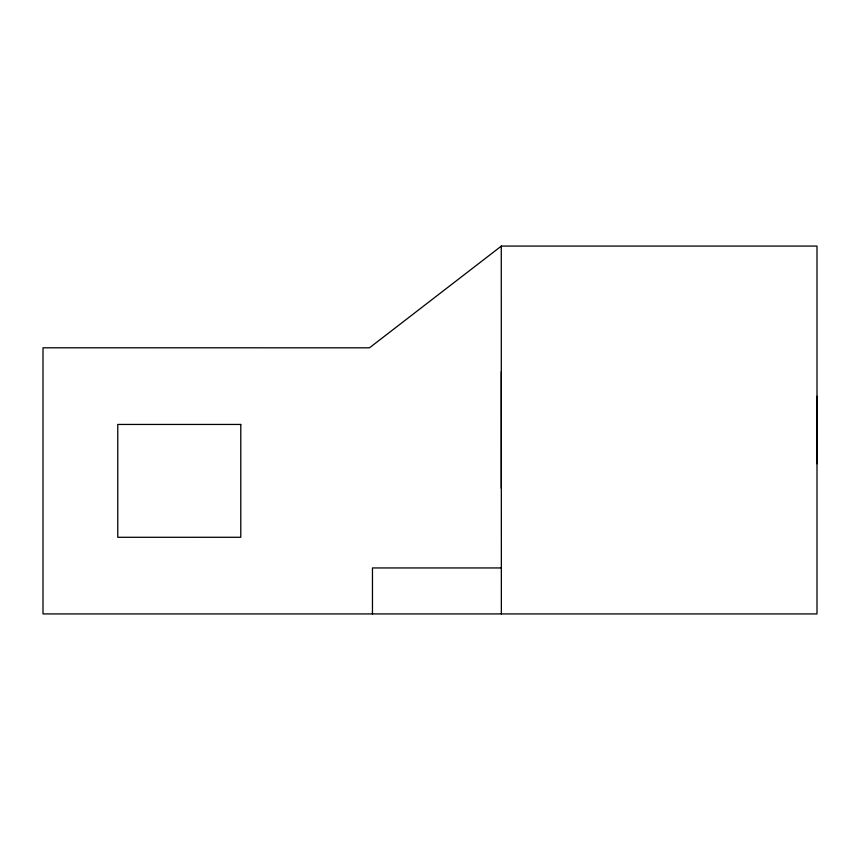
<?xml version="1.0" encoding="UTF-8"?>
<svg xmlns="http://www.w3.org/2000/svg" width="860" height="860" viewBox="0 0 860 860"><rect width="100%" height="100%" fill="white"/><g stroke="black" fill="none" stroke-linecap="round" stroke-linejoin="round"><path stroke-width="1.29" d="M372.466 613.922L372.466 567.944L501.262 567.944M501.358 246.078L369.477 347.816L43 347.805L43 613.922L817 613.922L817 246.078L501.272 246.078L501.358 613.922M817 396.277L817 463.723M501.272 371.756L501.272 488.243M240.789 424.442L117.766 424.442L117.766 537.296L240.789 537.285L240.789 424.442"/></g></svg>
